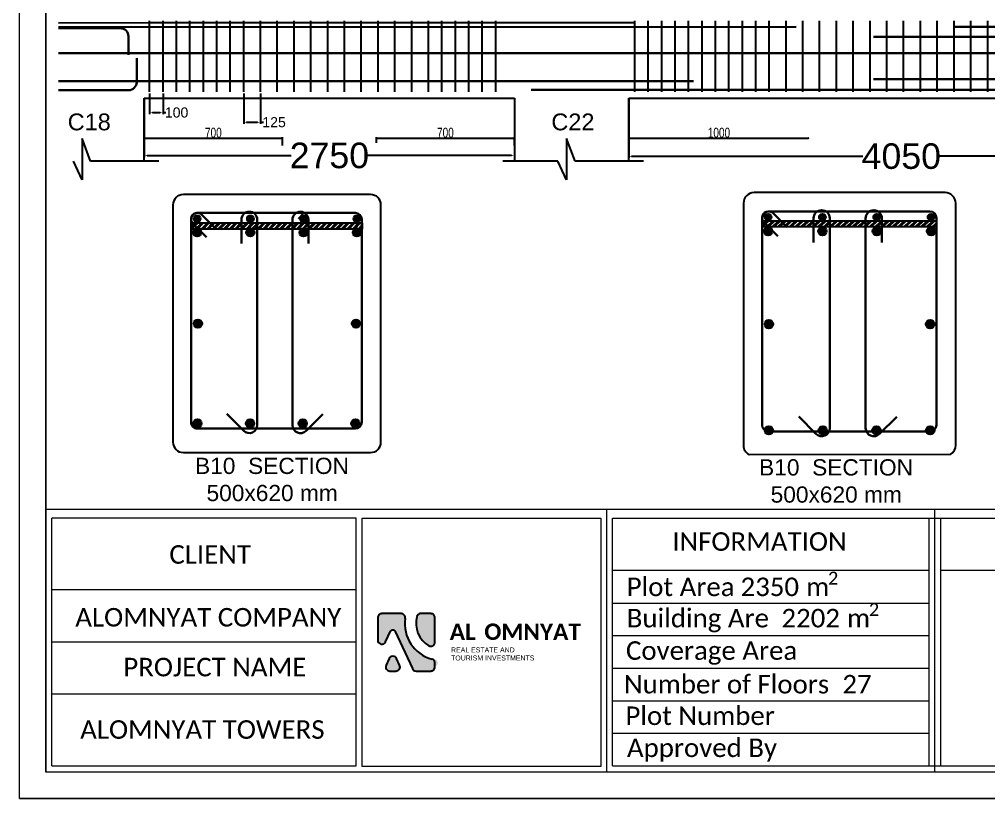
# Model space of a CAD drawing. Header units: inches. Extents: x 16 to 269, y 163 to 682.
# Drawn here: x 28.64 to 47.19, y 352.8 to 367.71 of the extents above; entities that cross this region are included whole.
import ezdxf
from ezdxf.enums import TextEntityAlignment as Align

# ---------------------------------------------------------------- set-up
doc = ezdxf.new("R2010")
doc.units = ezdxf.units.IN
doc.header["$MEASUREMENT"] = 0
doc.layers.get('Defpoints').update_dxf_attribs({"lineweight": 5})
for name, color, linetype in [('AutoRebar - BBS', 2, 'Continuous'), ('C', 7, 'Continuous'), ('MASSE', 7, 'Continuous'), ('S-ADDREINF', 3, 'Continuous'), ('S-MAINBAR', 5, 'Continuous'), ('S-OUTLINE', 7, 'Continuous'), ('S-SKIN', 6, 'Continuous'), ('S-STIRRUP', 1, 'Continuous'), ('S-TEXT', 2, 'Continuous'), ('Text', 7, 'Continuous')]:
    doc.layers.add(name, color=color, linetype=linetype)
doc.layers.add('Dim', color=7, linetype='Continuous', lineweight=5)
doc.layers.add('Sheet_Borders', color=7, linetype='Continuous', lineweight=5)
doc.styles.add('Arch-Dim', font='swisscl.ttf')
doc.styles.add('Arial_1', font='arial.ttf', dxfattribs={"height": 0.45})
doc.styles.add('RA CALIBRI REGULAR', font='calibril.ttf')
doc.styles.get("Standard").update_dxf_attribs({"font": 'arial.ttf'})
doc.dimstyles.new('MMS-25', dxfattribs={"dimscale": 25, "dimtxt": 2.5, "dimasz": 0.75, "dimexe": 1, "dimexo": 1, "dimgap": 0.5, "dimtad": 1, "dimdec": 0, "dimdsep": 46, "dimtxsty": 'Arch-Dim', "dimblk": 'DOT', "dimcen": 2, "dimclrd": 11, "dimclre": 11, "dimclrt": 256, "dimazin": 0, "dimtfac": 1, "dimtdec": 0, "dimtix": 1, "dimtmove": 2, "dimatfit": 3, "dimfxl": 1.5, "dimtolj": 1, "dimarcsym": 0})

# ---------------------------------------------------------------- blocks, each defined once
blk = doc.blocks.new('sheet')
at = {"true_color": 0x293189}
h = blk.add_hatch(color=177, dxfattribs=at)
h.dxf.hatch_style = 1
h.paths.add_polyline_path([(-418.734, 40.158, 0.414214), (-418.845, 40.046), (-418.845, 39.448, 0.802913), (-418.633, 39.401), (-418.502, 39.683, -0.639253), (-418.375, 39.682), (-417.915, 38.681, 0.29294), (-417.813, 38.616), (-417.42, 38.616, 0.414214), (-417.308, 38.728, 0.553295), (-417.269, 38.913, -0.417813), (-418.106, 40.034, 0.459795), (-418.218, 40.158)])
at = {"true_color": 0x4554a5}
h = blk.add_hatch(color=175, dxfattribs=at)
h.dxf.hatch_style = 1
h.paths.add_polyline_path([(-417.472, 39.295, 0.584571), (-417.308, 39.402), (-417.308, 40.046, 0.414214), (-417.42, 40.158), (-417.702, 40.158, 0.291504), (-417.79, 40.082, 0.342448)])
at = {"true_color": 0x000000}
h = blk.add_hatch(color=18, dxfattribs=at)
h.dxf.hatch_style = 1
h.paths.add_polyline_path([(-418.439, 38.651, 1.441321), (-418.347, 38.839, 1.901432), (-418.531, 38.839, 1.434024)])
at = {"color": 177, "true_color": 0x293189}
blk.add_lwpolyline([(-418.213, 40.158), (-418.734, 40.158, 0.414214), (-418.845, 40.046), (-418.845, 39.448, 0.802913), (-418.633, 39.401), (-418.502, 39.683, -0.639253), (-418.375, 39.682), (-417.915, 38.681, 0.29294), (-417.813, 38.616), (-417.42, 38.616, 0.414214), (-417.308, 38.728), (-417.308, 38.848)], format="xyb", dxfattribs=at)
at = {"color": 175, "true_color": 0x4554a5}
blk.add_lwpolyline([(-417.308, 39.387), (-417.308, 40.046, 0.414214), (-417.42, 40.158), (-417.702, 40.158)], format="xyb", dxfattribs=at)
blk.add_lwpolyline([(-418.257, 38.775), (-418.338, 38.949, 0.63847), (-418.541, 38.949), (-418.621, 38.774, 0.547105), (-418.519, 38.616), (-418.358, 38.616, 0.548839)], format="xyb", close=True)
at = {"color": 177, "true_color": 0x293189}
for centre, radius, start, end in [((-418.215, 40.048), 0.11, 350.4257, 91.3796), ((-417.134, 39.886), 0.983, 171.6397, 255.0806), ((-417.417, 38.83), 0.111, 9.4358, 74.1171)]:
    blk.add_arc(centre, radius, start, end, dxfattribs=at)
at = {"color": 175, "true_color": 0x4554a5}
for centre, radius, start, end in [((-417.686, 40.051), 0.108, 98.1031, 165.7009), ((-417.123, 39.894), 0.693, 164.6076, 239.8175), ((-417.42, 39.394), 0.112, 242.4829, 356.2798)]:
    blk.add_arc(centre, radius, start, end, dxfattribs=at)
at = {"layer": 'Sheet_Borders', "linetype": 'Continuous', "lineweight": 0}
for p, q in [((-428.475, 35.187), (-428.475, 77.192)), ((-428.475, 35.187), (-428.475, 77.192)), ((-427.768, 35.894), (-427.768, 76.484)), ((-427.768, 76.484), (-427.768, 35.894)), ((-427.768, 42.966), (-427.768, 42.966)), ((-427.768, 42.966), (-369.782, 42.966)), ((-419.424, 42.721), (-427.606, 42.721)), ((-427.606, 36.07), (-427.606, 42.721)), ((-419.424, 36.07), (-419.424, 42.721)), ((-419.268, 42.721), (-412.85, 42.721)), ((-419.268, 36.051), (-419.268, 42.721)), ((-412.85, 42.721), (-412.85, 36.051)), ((-412.694, 42.966), (-412.694, 35.894)), ((-412.537, 42.719), (-401.369, 42.719)), ((-412.537, 36.069), (-412.537, 42.719)), ((-404.039, 42.719), (-404.039, 36.069)), ((-403.882, 42.966), (-403.882, 35.894)), ((-403.726, 42.721), (-403.726, 36.07)), ((-412.537, 41.327), (-404.039, 41.327)), ((-403.726, 41.328), (-399.311, 41.328)), ((-419.424, 40.796), (-427.606, 40.796)), ((-412.537, 40.441), (-404.039, 40.441)), ((-419.424, 39.395), (-427.606, 39.395)), ((-412.537, 39.566), (-404.039, 39.566)), ((-412.537, 38.692), (-404.039, 38.692)), ((-427.606, 38.003), (-419.424, 38.003)), ((-412.537, 37.817), (-404.039, 37.817)), ((-412.537, 36.943), (-404.039, 36.943)), ((-427.606, 36.07), (-419.424, 36.07)), ((-412.85, 36.051), (-419.268, 36.051)), ((-412.537, 36.069), (-401.369, 36.069)), ((-372.533, 35.894), (-427.768, 35.894))]:
    blk.add_line(p, q, dxfattribs=at)
blk.add_lwpolyline([(-369.075, 35.187), (-428.475, 35.187)], close=True, dxfattribs=at)
at = {"char_height": 0.43904, "attachment_point": 1}
for s, width, insert in [('{\\fCandara|b1|i0|c0|p34;\\C256;\\c0;AL} ', 0.43904, (-416.91, 39.892)), ('{\\fCandara|b1|i0|c0|p34;\\C256;\\c0;OMNYAT}', 2.78249, (-415.981, 39.892))]:
    blk.add_mtext_dynamic_manual_height_columns(s, width=width, gutter_width=2.195, heights=[0], dxfattribs=dict(at, insert=insert))
at = {"insert": (-416.876, 39.25), "char_height": 0.13365, "attachment_point": 1, "style": 'Arial_1'}
blk.add_mtext_dynamic_manual_height_columns('\\pxsm1;{\\C256;\\c0;REAL ESTATE AND}', width=2.81151, gutter_width=0.686, heights=[0.417], dxfattribs=at)
at = {"insert": (-416.875, 39.033), "char_height": 0.13365, "width": 2.81151, "attachment_point": 1, "style": 'Arial_1'}
blk.add_mtext('TOURISM INVESTMENTS', dxfattribs=at)
at = {"layer": 'Sheet_Borders', "linetype": 'Continuous', "lineweight": 0, "style": 'RA CALIBRI REGULAR'}
for s, height, p in [('INFORMATION', 0.49749, (-410.931, 41.846)), ('CLIENT', 0.4975, (-424.445, 41.499)), ('ALOMNYAT COMPANY', 0.49749, (-426.974, 39.811)), ('Coverage Area', 0.49749, (-412.174, 38.917)), ('PROJECT NAME', 0.49749, (-425.683, 38.473)), ('Plot Number', 0.49749, (-412.188, 37.165)), ('ALOMNYAT TOWERS', 0.49749, (-426.842, 36.795)), ('Approved By', 0.49749, (-412.149, 36.304))]:
    blk.add_text(s, height=height, dxfattribs=at).set_placement(p)
at = {"layer": 'Sheet_Borders', "style": 'RA CALIBRI REGULAR'}
for s, height, p in [('Plot Area ', 0.4975, (-412.155, 40.629)), ('2', 0.348, (-406.744, 40.936)), (' m', 0.4975, (-407.507, 40.629)), ('2', 0.348, (-405.646, 40.094)), ('Building Are  ', 0.49749, (-412.155, 39.788)), (' m', 0.4975, (-406.408, 39.788)), ('Number of Floors  ', 0.49749, (-412.228, 38.013))]:
    blk.add_text(s, height=height, dxfattribs=at).set_placement(p)
at = {"layer": 'Sheet_Borders', "color": 244, "true_color": 0x991b1e, "style": 'RA CALIBRI REGULAR'}
for s, p in [('2350', (-409.096, 40.629)), ('2202', (-407.997, 39.788)), ('27', (-406.36, 38.013))]:
    blk.add_text(s, height=0.4975, dxfattribs=at).set_placement(p)
blk = doc.blocks.new('_Dot')
at = {"color": 0, "lineweight": -2}
blk.add_line((-0.5, 0), (-1, 0), dxfattribs=at)
at = {"color": 0, "const_width": 0.5}
blk.add_lwpolyline([(-0.25, 0, 1), (0.25, 0, 1)], format="xyb", close=True, dxfattribs=at)
blk = doc.blocks.new('*D291')
at = {"layer": 'Defpoints', "color": 0, "transparency": 16777216}
for p in [(-40515, -69664), (-44041, -69809), (-40515, -69871)]:
    blk.add_point(p, dxfattribs=at)
at = {"layer": 'Dim', "color": 11, "linetype": 'ByBlock', "lineweight": -2, "transparency": 16777216}
for p, q in [((-44041, -69784), (-44041, -69639)), ((-44022, -69664), (-40534, -69664)), ((-40515, -69846), (-40515, -69639))]:
    blk.add_line(p, q, dxfattribs=at)
at = {"layer": 'Dim', "color": 11, "lineweight": -2, "transparency": 16777216, "xscale": 18.75, "yscale": 18.75, "zscale": 18.75, "rotation": 180}
blk.add_blockref('_Dot', (-44041, -69664), dxfattribs=at)
at = {"layer": 'Dim', "color": 11, "lineweight": -2, "transparency": 16777216, "xscale": 18.75, "yscale": 18.75, "zscale": 18.75}
blk.add_blockref('_Dot', (-40515, -69664), dxfattribs=at)
at = {"layer": 'Dim', "transparency": 16777216, "insert": (-42278, -69524), "char_height": 250, "attachment_point": 5, "style": 'Arch-Dim'}
blk.add_mtext('\\A1;700', dxfattribs=at)
blk = doc.blocks.new('*D292')
at = {"layer": 'Defpoints', "color": 0, "transparency": 16777216}
for p in [(-34595, -69664), (-38120, -69809), (-34595, -69871)]:
    blk.add_point(p, dxfattribs=at)
at = {"layer": 'Dim', "color": 11, "linetype": 'ByBlock', "lineweight": -2, "transparency": 16777216}
for p, q in [((-38120, -69784), (-38120, -69639)), ((-38102, -69664), (-34613, -69664)), ((-34595, -69846), (-34595, -69639))]:
    blk.add_line(p, q, dxfattribs=at)
at = {"layer": 'Dim', "color": 11, "lineweight": -2, "transparency": 16777216, "xscale": 18.75, "yscale": 18.75, "zscale": 18.75, "rotation": 180}
blk.add_blockref('_Dot', (-38120, -69664), dxfattribs=at)
at = {"layer": 'Dim', "color": 11, "lineweight": -2, "transparency": 16777216, "xscale": 18.75, "yscale": 18.75, "zscale": 18.75}
blk.add_blockref('_Dot', (-34595, -69664), dxfattribs=at)
at = {"layer": 'Dim', "transparency": 16777216, "insert": (-36358, -69524), "char_height": 250, "attachment_point": 5, "style": 'Arch-Dim'}
blk.add_mtext('\\A1;700', dxfattribs=at)
blk = doc.blocks.new('*D294')
at = {"layer": 'Defpoints', "color": 0, "transparency": 16777216}
for p in [(-27078, -69664), (-27078, -69664), (-31680, -69809)]:
    blk.add_point(p, dxfattribs=at)
at = {"layer": 'Dim', "color": 11, "linetype": 'ByBlock', "lineweight": -2, "transparency": 16777216}
for p, q in [((-31680, -69784), (-31680, -69639)), ((-31661, -69664), (-27097, -69664))]:
    blk.add_line(p, q, dxfattribs=at)
at = {"layer": 'Dim', "color": 11, "lineweight": -2, "transparency": 16777216, "xscale": 18.75, "yscale": 18.75, "zscale": 18.75, "rotation": 180}
blk.add_blockref('_Dot', (-31680, -69664), dxfattribs=at)
at = {"layer": 'Dim', "color": 11, "lineweight": -2, "transparency": 16777216, "xscale": 18.75, "yscale": 18.75, "zscale": 18.75}
blk.add_blockref('_Dot', (-27078, -69664), dxfattribs=at)
at = {"layer": 'Dim', "transparency": 16777216, "insert": (-29379, -69524), "char_height": 250, "attachment_point": 5, "style": 'Arch-Dim'}
blk.add_mtext('\\A1;1000', dxfattribs=at)
blk = doc.blocks.new('5648095000')
at = {"layer": 'S-ADDREINF'}
h = blk.add_hatch(color=256, dxfattribs=at)
edge = h.paths.add_edge_path()
edge.add_arc((-28125.3341, -72036.92526), 108.31165, 0, 360)
h = blk.add_hatch(color=256, dxfattribs=at)
edge = h.paths.add_edge_path()
edge.add_arc((-26738.94492, -72036.92526), 108.31165, 0, 360)
h = blk.add_hatch(color=256, dxfattribs=at)
edge = h.paths.add_edge_path()
edge.add_arc((-25352.55574, -72036.92526), 108.31165, 0, 360)
h = blk.add_hatch(color=256, dxfattribs=at)
edge = h.paths.add_edge_path()
edge.add_arc((-23966.16657, -72036.92526), 108.31165, 0, 360)
h = blk.add_hatch(color=256, dxfattribs=at)
edge = h.paths.add_edge_path()
edge.add_arc((-42692.98899, -72066.82283), 106.13651, 0, 360)
h = blk.add_hatch(color=256, dxfattribs=at)
edge = h.paths.add_edge_path()
edge.add_arc((-41334.44165, -72066.82283), 106.13651, 0, 360)
h = blk.add_hatch(color=256, dxfattribs=at)
edge = h.paths.add_edge_path()
edge.add_arc((-39975.89431, -72066.82283), 106.13651, 0, 360)
h = blk.add_hatch(color=256, dxfattribs=at)
edge = h.paths.add_edge_path()
edge.add_arc((-38617.34697, -72066.82283), 106.13651, 0, 360)
at = {"layer": 'S-MAINBAR'}
h = blk.add_hatch(color=256, dxfattribs=at)
edge = h.paths.add_edge_path()
edge.add_arc((-42692.98899, -71716.57234), 84.90921, 0, 360)
h = blk.add_hatch(color=256, dxfattribs=at)
edge = h.paths.add_edge_path()
edge.add_arc((-41334.44165, -71716.57234), 84.90921, 0, 360)
h = blk.add_hatch(color=256, dxfattribs=at)
edge = h.paths.add_edge_path()
edge.add_arc((-39975.89431, -71716.57234), 84.90921, 0, 360)
h = blk.add_hatch(color=256, dxfattribs=at)
edge = h.paths.add_edge_path()
edge.add_arc((-38617.34697, -71716.57234), 84.90921, 0, 360)
h = blk.add_hatch(color=256, dxfattribs=at)
edge = h.paths.add_edge_path()
edge.add_arc((-28125.3341, -71679.4968), 86.64932, 0, 360)
h = blk.add_hatch(color=256, dxfattribs=at)
edge = h.paths.add_edge_path()
edge.add_arc((-26738.94492, -71679.4968), 86.64932, 0, 360)
h = blk.add_hatch(color=256, dxfattribs=at)
edge = h.paths.add_edge_path()
edge.add_arc((-25352.55574, -71679.4968), 86.64932, 0, 360)
h = blk.add_hatch(color=256, dxfattribs=at)
edge = h.paths.add_edge_path()
edge.add_arc((-23966.16657, -71679.4968), 86.64932, 0, 360)
h = blk.add_hatch(color=256, dxfattribs=at)
edge = h.paths.add_edge_path()
edge.add_arc((-42685.45496, -76939.37571), 106.13651, 0, 360)
h = blk.add_hatch(color=256, dxfattribs=at)
edge = h.paths.add_edge_path()
edge.add_arc((-41341.05915, -76939.37571), 106.13651, 0, 360)
h = blk.add_hatch(color=256, dxfattribs=at)
edge = h.paths.add_edge_path()
edge.add_arc((-39996.66335, -76939.37571), 106.13651, 0, 360)
h = blk.add_hatch(color=256, dxfattribs=at)
edge = h.paths.add_edge_path()
edge.add_arc((-38652.26754, -76939.37571), 106.13651, 0, 360)
h = blk.add_hatch(color=256, dxfattribs=at)
edge = h.paths.add_edge_path()
edge.add_arc((-28103.67177, -77116.74186), 108.31165, 0, 360)
h = blk.add_hatch(color=256, dxfattribs=at)
edge = h.paths.add_edge_path()
edge.add_arc((-26731.72415, -77116.74186), 108.31165, 0, 360)
h = blk.add_hatch(color=256, dxfattribs=at)
edge = h.paths.add_edge_path()
edge.add_arc((-25359.77652, -77116.74186), 108.31165, 0, 360)
at = {"layer": 'S-SKIN'}
h = blk.add_hatch(color=256, dxfattribs=at)
edge = h.paths.add_edge_path()
edge.add_arc((-42671.76169, -74391.21242), 106.13651, 0, 360)
h = blk.add_hatch(color=256, dxfattribs=at)
edge = h.paths.add_edge_path()
edge.add_arc((-38638.57427, -74391.21242), 106.13651, 0, 360)
h = blk.add_hatch(color=256, dxfattribs=at)
edge = h.paths.add_edge_path()
edge.add_arc((-28103.67177, -74408.9505), 108.31165, 0, 360)
h = blk.add_hatch(color=256, dxfattribs=at)
edge = h.paths.add_edge_path()
edge.add_arc((-23987.8289, -74408.9505), 108.31165, 0, 360)
at = {"layer": 'Text'}
h = blk.add_hatch(color=5, dxfattribs=at)
edge = h.paths.add_edge_path()
edge.add_arc((-23987.8289, -77116.74186), 108.31165, 0, 360)
at = {"color": 116, "lineweight": 30, "true_color": 0x136734}
for p, q in [((-46225.77178, -66858.07908), (-44650.01448, -66858.07908)), ((-44439.89815, -68439.08457), (-46225.77178, -68439.08457))]:
    blk.add_line(p, q, dxfattribs=at)
at = {"color": 5, "lineweight": 30}
blk.add_line((-46225.77178, -68212.37936), (-30027.94668, -68212.37936), dxfattribs=at)
at = {"color": 240, "true_color": 0xed1f24}
blk.add_line((-39982.05666, -71578.59488), (-40116.55218, -71718.34941), dxfattribs=at)
at = {"color": 1}
blk.add_line((-39865.10913, -71760.32469), (-39944.08161, -71842.38515), dxfattribs=at)
at = {"layer": 'AutoRebar - BBS', "color": 5, "lineweight": 30}
for p, q in [((-42685.02786, -71568.37557), (-38652.88626, -71568.37557)), ((-42570.89007, -71615.65299), (-42228.47671, -71958.06635)), ((-28275.44837, -76981.95273), (-28275.44837, -71695.844)), ((-28110.72515, -71531.12078), (-23995.94952, -71531.12078)), ((-27994.24824, -71579.3671), (-27644.81752, -71928.79782)), ((-23831.2263, -71695.844), (-23831.2263, -76981.95273)), ((-42846.44306, -76909.74245), (-42846.44306, -71729.79078)), ((-42456.75229, -72186.34192), (-42799.16565, -71843.92856)), ((-38491.47105, -71729.79078), (-38491.47105, -76909.74245)), ((-27877.77133, -72161.75163), (-28227.20205, -71812.32091)), ((-38652.88626, -77071.15765), (-42685.02786, -77071.15765)), ((-23995.94952, -77146.67595), (-28110.72515, -77146.67595))]:
    blk.add_line(p, q, dxfattribs=at)
at = {"layer": 'AutoRebar - BBS', "color": 240, "lineweight": 30, "true_color": 0xed1f24}
for p, q in [((-26965.47988, -72326.81435), (-26965.47988, -71706.46682)), ((-26551.91487, -71706.46682), (-26551.91487, -77058.67211)), ((-25635.78404, -71707.88517), (-25635.78404, -77060.09045)), ((-25222.21902, -72328.23269), (-25222.21902, -71707.88517)), ((-41562.78172, -72348.0898), (-41562.78172, -71740.20027)), ((-41157.52203, -71740.20027), (-41157.52203, -76984.92113)), ((-40259.78918, -71741.59013), (-40259.78918, -76986.311)), ((-39854.52949, -72349.47967), (-39854.52949, -71741.59013)), ((-41503.43281, -77128.20207), (-41933.27563, -76698.35925)), ((-39913.8784, -77129.59193), (-39484.03558, -76699.74912)), ((-26904.91469, -77204.88942), (-27343.56663, -76766.23748)), ((-25282.78421, -77206.30777), (-24844.13227, -76767.65583))]:
    blk.add_line(p, q, dxfattribs=at)
at = {"layer": 'AutoRebar - BBS', "color": 5, "lineweight": 30}
for centre, radius, start, end in [((-42685.02786, -71729.79078), 161.41521, 90.000000001, 225.000000001), ((-42685.02786, -71729.79078), 161.41521, 45, 180.000000001), ((-38652.88626, -71729.79078), 161.41521, 0, 90), ((-28110.72515, -71695.844), 164.72322, 90.000000001, 225.000000001), ((-28110.72515, -71695.844), 164.72322, 45, 180.000000001), ((-23995.94952, -71695.844), 164.72322, 0, 90), ((-42685.02786, -76909.74245), 161.41521, 179.999999999, 269.999999999), ((-38652.88626, -76909.74245), 161.41521, 270.000000001, 0.000000001), ((-28110.72515, -76981.95273), 164.72322, 179.999999999, 269.999999999), ((-23995.94952, -76981.95273), 164.72322, 270.000000001, 0.000000001)]:
    blk.add_arc(centre, radius, start, end, dxfattribs=at)
at = {"layer": 'AutoRebar - BBS', "color": 240, "lineweight": 30, "true_color": 0xed1f24}
for centre, radius, start, end in [((-41360.15187, -71740.20027), 202.62985, 0, 180), ((-40057.15933, -71741.59013), 202.62985, 0, 180), ((-26758.69738, -71706.46682), 206.78251, 0, 180), ((-25429.00153, -71707.88517), 206.78251, 0, 180), ((-41360.15187, -76984.92113), 202.62985, 225, 0), ((-40057.15933, -76986.311), 202.62985, 180, 315), ((-26758.69738, -77058.67211), 206.78251, 225, 0), ((-25429.00153, -77060.09045), 206.78251, 180, 315)]:
    blk.add_arc(centre, radius, start, end, dxfattribs=at)
at = {"layer": 'MASSE'}
for p, q in [((-44040.96906, -68675.93736), (-44040.96676, -70143.89675)), ((-43905.26848, -68521.59944), (-43905.26848, -69046.29814)), ((-43562.32816, -68521.59944), (-43562.32816, -69046.29814)), ((-41504.68623, -68521.59944), (-41504.68623, -69293.21517)), ((-41076.01083, -68521.59944), (-41076.01083, -69293.21517)), ((-34594.71015, -68675.92259), (-34594.70786, -70143.88197)), ((-31679.71747, -68675.92259), (-31679.71747, -70161.95296)), ((-43831.19337, -69009.26058), (-43636.40327, -69009.26058)), ((-43562.32816, -69009.26058), (-43488.25305, -69009.26058)), ((-41430.61112, -69256.17761), (-41150.08594, -69256.17761)), ((-41076.01083, -69256.17761), (-41001.93572, -69256.17761)), ((-43966.89171, -70106.85908), (-40295.52593, -70106.85333)), ((-34668.78302, -70106.84453), (-38340.1488, -70106.85028)), ((-31605.64236, -70124.91541), (-25711.57261, -70124.91541)), ((-17847.01389, -70124.91541), (-23741.08365, -70124.91541))]:
    blk.add_line(p, q, dxfattribs=at)
for points in [[(-43831.19337, -68996.91473), (-43831.19337, -69021.60643), (-43905.26848, -69009.26058)], [(-43636.40327, -68996.91473), (-43636.40327, -69021.60643), (-43562.32816, -69009.26058)], [(-41430.61112, -69243.83176), (-41430.61112, -69268.52347), (-41504.68623, -69256.17761)], [(-41150.08594, -69243.83176), (-41150.08594, -69268.52347), (-41076.01083, -69256.17761)], [(-43966.89173, -70094.51323), (-43966.89169, -70119.20493), (-44040.96682, -70106.85919)], [(-34668.78304, -70094.49868), (-34668.783, -70119.19039), (-34594.70791, -70106.84442)], [(-31605.64236, -70112.56956), (-31605.64236, -70137.26126), (-31679.71747, -70124.91541)]]:
    blk.add_solid(points, dxfattribs=at)
at = {"layer": 'S-ADDREINF', "lineweight": 30}
for p, q in [((-46225.77178, -66829.83434), (-27409.56183, -66824.73073)), ((-23380.01305, -66824.73073), (-8665.38625, -66824.73073))]:
    blk.add_line(p, q, dxfattribs=at)
at = {"layer": 'S-ADDREINF'}
for p, q in [((-43905.26848, -66824.73073), (-38246.75317, -66824.73073)), ((-38246.75317, -66824.73073), (-34748.76188, -66824.73073)), ((-34748.76188, -66824.73073), (-31524.8457, -66824.73073)), ((-31524.8457, -66824.73073), (-27409.56183, -66824.73073)), ((-23397.16007, -66824.73073), (-17922.7767, -66824.73073))]:
    blk.add_line(p, q, dxfattribs=at)
for centre, radius in [((-28125.3341, -72036.92526), 108.31165), ((-26738.94492, -72036.92526), 108.31165), ((-25352.55574, -72036.92526), 108.31165), ((-23966.16657, -72036.92526), 108.31165), ((-42692.98899, -72066.82283), 106.13651), ((-41334.44165, -72066.82283), 106.13651), ((-39975.89431, -72066.82283), 106.13651), ((-38617.34697, -72066.82283), 106.13651)]:
    blk.add_circle(centre, radius, dxfattribs=at)
at = {"layer": 'S-MAINBAR'}
for p, q in [((-46225.77178, -66716.56425), (-43905.26848, -66711.56042)), ((-43905.26848, -66711.56042), (-34748.76188, -66711.56042)), ((-34748.76188, -66711.56042), (-31524.8457, -66711.56042)), ((-31524.8457, -68433.12084), (-17910.11491, -68433.12084))]:
    blk.add_line(p, q, dxfattribs=at)
at = {"layer": 'S-MAINBAR', "color": 116, "lineweight": 30, "true_color": 0x136734}
for p, q in [((-44446.00281, -67536.7203), (-44446.06335, -67064.56155)), ((-44234.13396, -68233.32037), (-44234.07341, -67623.9855))]:
    blk.add_line(p, q, dxfattribs=at)
at = {"layer": 'S-MAINBAR', "color": 1, "lineweight": 30}
blk.add_line((-34171.35143, -68426.26204), (-6782.77508, -68426.26204), dxfattribs=at)
at = {"layer": 'S-MAINBAR'}
for centre, radius in [((-42692.98899, -71716.57234), 84.90921), ((-41334.44165, -71716.57234), 84.90921), ((-39975.89431, -71716.57234), 84.90921), ((-38617.34697, -71716.57234), 84.90921), ((-28125.3341, -71679.4968), 86.64932), ((-26738.94492, -71679.4968), 86.64932), ((-25352.55574, -71679.4968), 86.64932), ((-23966.16657, -71679.4968), 86.64932), ((-42685.45496, -76939.37571), 106.13651), ((-41341.05915, -76939.37571), 106.13651), ((-39996.66335, -76939.37571), 106.13651), ((-38652.26754, -76939.37571), 106.13651), ((-28103.67177, -77116.74186), 108.31165), ((-26731.72415, -77116.74186), 108.31165), ((-25359.77652, -77116.74186), 108.31165)]:
    blk.add_circle(centre, radius, dxfattribs=at)
at = {"layer": 'S-MAINBAR', "color": 116, "lineweight": 30, "true_color": 0x136734}
for centre, start, end in [((-44651.82755, -67064.56155), 0, 90), ((-44439.89815, -68233.32037), 270, 0)]:
    blk.add_arc(centre, 205.76419, start, end, dxfattribs=at)
at = {"layer": 'S-OUTLINE'}
for p, q in [((-44040.96912, -68638.89981), (-34594.71021, -68638.88503)), ((-44040.96912, -70249.84505), (-44040.96912, -68638.89981)), ((-34594.71021, -68638.88503), (-34594.71021, -70249.83028)), ((-31679.71747, -70249.83028), (-31679.71747, -68638.88503)), ((-31679.71747, -70249.83028), (-31679.71747, -68638.88503)), ((-31679.71747, -68638.88503), (-17772.93878, -68638.88503)), ((-38267.09649, -71100.98058), (-43043.23948, -71100.98058)), ((-43308.58075, -71366.32185), (-43308.58075, -77416.10298)), ((-38001.75521, -77416.10298), (-38001.75521, -71366.32185)), ((-43043.23948, -77681.44425), (-38267.09649, -77681.44425))]:
    blk.add_line(p, q, dxfattribs=at)
for centre, start, end in [((-43043.23948, -71366.32185), 90, 180), ((-38267.09649, -71366.32185), 0, 90), ((-43043.23948, -77416.10298), 180, 270), ((-38267.09649, -77416.10298), 270, 0)]:
    blk.add_arc(centre, 265.34128, start, end, dxfattribs=at)
at = {"layer": 'S-SKIN', "lineweight": 30}
for p, q in [((-25434.56964, -67080.96523), (-6782.77508, -67080.96523)), ((-46225.77178, -67493.09286), (-21363.86802, -67493.09286)), ((-25434.56964, -68155.7848), (-6782.77508, -68155.7848))]:
    blk.add_line(p, q, dxfattribs=at)
at = {"layer": 'S-SKIN'}
for centre, radius in [((-42671.76169, -74391.21242), 106.13651), ((-38638.57427, -74391.21242), 106.13651), ((-28103.67177, -74408.9505), 108.31165), ((-23987.8289, -74408.9505), 108.31165)]:
    blk.add_circle(centre, radius, dxfattribs=at)
at = {"layer": 'S-STIRRUP'}
for p, q in [((-43905.26848, -68484.56189), (-43905.26848, -66666.97818)), ((-43562.32816, -68484.56189), (-43562.32816, -66666.97818)), ((-43219.38784, -68484.56189), (-43219.38784, -66666.97818)), ((-42876.44752, -68484.56189), (-42876.44752, -66666.97818)), ((-42533.5072, -68484.56189), (-42533.5072, -66666.97818)), ((-42190.56687, -68484.56189), (-42190.56687, -66666.97818)), ((-41847.62655, -68484.56189), (-41847.62655, -66666.97818)), ((-41504.68623, -68484.56189), (-41504.68623, -66666.97818)), ((-41076.01083, -68484.56189), (-41076.01083, -66666.97818)), ((-40647.33542, -68484.56189), (-40647.33542, -66666.97818)), ((-40218.66002, -68484.56189), (-40218.66002, -66666.97818)), ((-39789.98462, -68484.56189), (-39789.98462, -66666.97818)), ((-39361.30922, -68484.56189), (-39361.30922, -66666.97818)), ((-38932.63381, -68484.56189), (-38932.63381, -66666.97818)), ((-38503.95841, -68484.56189), (-38503.95841, -66666.97818)), ((-38075.28301, -68484.56189), (-38075.28301, -66666.97818)), ((-37646.60761, -68484.56189), (-37646.60761, -66666.97818)), ((-37217.9322, -68484.56189), (-37217.9322, -66666.97818)), ((-36789.2568, -68484.56189), (-36789.2568, -66666.97818)), ((-36446.31648, -68484.56189), (-36446.31648, -66666.97818)), ((-36103.37616, -68484.56189), (-36103.37616, -66666.97818)), ((-35760.43583, -68484.56189), (-35760.43583, -66666.97818)), ((-35417.49551, -68484.56189), (-35417.49551, -66666.97818)), ((-35074.55519, -68484.56189), (-35074.55519, -66666.97818)), ((-31524.8457, -68484.56189), (-31524.8457, -66666.97818)), ((-31181.90538, -68484.56189), (-31181.90538, -66666.97818)), ((-30838.96506, -68484.56189), (-30838.96506, -66666.97818)), ((-30496.02473, -68484.56189), (-30496.02473, -66666.97818)), ((-30153.08441, -68484.56189), (-30153.08441, -66666.97818)), ((-29810.14409, -68484.56189), (-29810.14409, -66666.97818)), ((-29467.20377, -68484.56189), (-29467.20377, -66666.97818)), ((-29124.26345, -68484.56189), (-29124.26345, -66666.97818)), ((-28781.32312, -68484.56189), (-28781.32312, -66666.97818)), ((-28438.3828, -68484.56189), (-28438.3828, -66666.97818)), ((-28095.44248, -68484.56189), (-28095.44248, -66666.97818)), ((-27666.76708, -68484.56189), (-27666.76708, -66666.97818)), ((-27238.09167, -68484.56189), (-27238.09167, -66666.97818)), ((-26809.41627, -68484.56189), (-26809.41627, -66666.97818)), ((-26380.74087, -68484.56189), (-26380.74087, -66666.97818)), ((-25952.06547, -68484.56189), (-25952.06547, -66666.97818)), ((-25523.39006, -68484.56189), (-25523.39006, -66666.97818)), ((-25094.71466, -68484.56189), (-25094.71466, -66666.97818)), ((-24666.03926, -68484.56189), (-24666.03926, -66666.97818)), ((-24237.36386, -68484.56189), (-24237.36386, -66666.97818)), ((-23808.68845, -68484.56189), (-23808.68845, -66666.97818)), ((-23380.01305, -68484.56189), (-23380.01305, -66666.97818)), ((-22951.33765, -68484.56189), (-22951.33765, -66666.97818)), ((-22522.66225, -68484.56189), (-22522.66225, -66666.97818))]:
    blk.add_line(p, q, dxfattribs=at)
at = {"layer": 'S-TEXT', "color": 1}
for p, q in [((-45408.49921, -70249.84505), (-45627.36426, -69668.83079)), ((-45627.36426, -69668.83079), (-45627.36426, -70727.1855)), ((-33047.24756, -70249.83028), (-33266.11262, -69668.81602)), ((-33266.11262, -69668.81602), (-33266.11262, -70727.17072)), ((-45627.36426, -70727.1855), (-45849.01395, -70249.84505)), ((-43665.05827, -70249.84505), (-45408.49921, -70249.84505)), ((-33487.76231, -70249.83028), (-34894.38889, -70249.83028)), ((-33266.11262, -70727.17072), (-33487.76231, -70249.83028)), ((-31303.80663, -70249.83028), (-33047.24756, -70249.83028))]:
    blk.add_line(p, q, dxfattribs=at)
at = {"layer": 'S-TEXT', "color": 7, "linetype": 'Continuous', "transparency": 33554687}
for p, q in [((-42806.33113, -71914.17275), (-42717.6486, -71825.49022)), ((-42806.33113, -71961.82942), (-42669.99192, -71825.49022)), ((-42732.0373, -71982.84888), (-42574.67864, -71825.49022)), ((-42684.38062, -71982.84888), (-42527.02197, -71825.49022)), ((-42589.06734, -71982.84888), (-42431.70868, -71825.49022)), ((-42541.41067, -71982.84888), (-42384.05201, -71825.49022)), ((-42446.09738, -71982.84888), (-42288.73872, -71825.49022)), ((-42398.44071, -71982.84888), (-42241.08205, -71825.49022)), ((-42303.12742, -71982.84888), (-42145.76877, -71825.49022)), ((-42255.47075, -71982.84888), (-42098.11209, -71825.49022)), ((-42160.15747, -71982.84888), (-42002.79881, -71825.49022)), ((-42112.50079, -71982.84888), (-41955.14213, -71825.49022)), ((-42017.18751, -71982.84888), (-41859.82885, -71825.49022)), ((-41969.53084, -71982.84888), (-41812.17218, -71825.49022)), ((-41874.21755, -71982.84888), (-41716.85889, -71825.49022)), ((-41826.56088, -71982.84888), (-41669.20222, -71825.49022)), ((-41731.24759, -71982.84888), (-41573.88893, -71825.49022)), ((-41683.59092, -71982.84888), (-41526.23226, -71825.49022)), ((-41588.27764, -71982.84888), (-41430.91898, -71825.49022)), ((-41540.62096, -71982.84888), (-41383.2623, -71825.49022)), ((-41445.30768, -71982.84888), (-41287.94902, -71825.49022)), ((-41397.651, -71982.84888), (-41240.29235, -71825.49022)), ((-41302.33772, -71982.84888), (-41144.97906, -71825.49022)), ((-41254.68105, -71982.84888), (-41097.32239, -71825.49022)), ((-41159.36776, -71982.84888), (-41002.0091, -71825.49022)), ((-41111.71109, -71982.84888), (-40954.35243, -71825.49022)), ((-41016.3978, -71982.84888), (-40859.03915, -71825.49022)), ((-40968.74113, -71982.84888), (-40811.38247, -71825.49022)), ((-40873.42785, -71982.84888), (-40716.06919, -71825.49022)), ((-40825.77117, -71982.84888), (-40668.41251, -71825.49022)), ((-40730.45789, -71982.84888), (-40573.09923, -71825.49022)), ((-40682.80122, -71982.84888), (-40525.44256, -71825.49022)), ((-40587.48793, -71982.84888), (-40430.12927, -71825.49022)), ((-40539.83126, -71982.84888), (-40382.4726, -71825.49022)), ((-40444.51797, -71982.84888), (-40287.15931, -71825.49022)), ((-40396.8613, -71982.84888), (-40239.50264, -71825.49022)), ((-40301.54802, -71982.84888), (-40144.18936, -71825.49022)), ((-40253.89134, -71982.84888), (-40096.53268, -71825.49022)), ((-40158.57806, -71982.84888), (-40001.2194, -71825.49022)), ((-40110.92138, -71982.84888), (-39953.56273, -71825.49022)), ((-40015.6081, -71982.84888), (-39858.24944, -71825.49022)), ((-39967.95143, -71982.84888), (-39810.59277, -71825.49022)), ((-39872.63814, -71982.84888), (-39715.27948, -71825.49022)), ((-39824.98147, -71982.84888), (-39667.62281, -71825.49022)), ((-39729.66818, -71982.84888), (-39572.30953, -71825.49022)), ((-39682.01151, -71982.84888), (-39524.65285, -71825.49022)), ((-39586.69823, -71982.84888), (-39429.33957, -71825.49022)), ((-39539.04155, -71982.84888), (-39381.68289, -71825.49022)), ((-39443.72827, -71982.84888), (-39286.36961, -71825.49022)), ((-39396.0716, -71982.84888), (-39238.71294, -71825.49022)), ((-39300.75831, -71982.84888), (-39143.39965, -71825.49022)), ((-39253.10164, -71982.84888), (-39095.74298, -71825.49022)), ((-39157.78835, -71982.84888), (-39000.42969, -71825.49022)), ((-39110.13168, -71982.84888), (-38952.77302, -71825.49022)), ((-39014.8184, -71982.84888), (-38857.45974, -71825.49022)), ((-38967.16172, -71982.84888), (-38809.80306, -71825.49022)), ((-38871.84844, -71982.84888), (-38714.48978, -71825.49022)), ((-38824.19176, -71982.84888), (-38666.83311, -71825.49022)), ((-38728.87848, -71982.84888), (-38571.51982, -71825.49022)), ((-38681.22181, -71982.84888), (-38523.86315, -71825.49022)), ((-38585.90852, -71982.84888), (-38479.36951, -71876.30987)), ((-38538.25185, -71982.84888), (-38479.36951, -71923.96654)), ((-28241.57307, -71858.44071), (-28151.07309, -71767.94073)), ((-28241.57307, -71907.07405), (-28102.43975, -71767.94073)), ((-28165.75667, -71928.52427), (-28005.17313, -71767.94073)), ((-28117.12333, -71928.52427), (-27956.53979, -71767.94073)), ((-28019.85671, -71928.52427), (-27859.27317, -71767.94073)), ((-27971.22337, -71928.52427), (-27810.63983, -71767.94073)), ((-27873.95675, -71928.52427), (-27713.37321, -71767.94073)), ((-27825.32341, -71928.52427), (-27664.73987, -71767.94073)), ((-27728.05679, -71928.52427), (-27567.47325, -71767.94073)), ((-27679.42345, -71928.52427), (-27518.83991, -71767.94073)), ((-27582.15683, -71928.52427), (-27421.57329, -71767.94073)), ((-27533.52349, -71928.52427), (-27372.93995, -71767.94073)), ((-27436.25687, -71928.52427), (-27275.67333, -71767.94073)), ((-27387.62353, -71928.52427), (-27227.03999, -71767.94073)), ((-27290.35691, -71928.52427), (-27129.77337, -71767.94073)), ((-27241.72357, -71928.52427), (-27081.14003, -71767.94073)), ((-27144.45695, -71928.52427), (-26983.87341, -71767.94073)), ((-27095.82361, -71928.52427), (-26935.24007, -71767.94073)), ((-26998.55699, -71928.52427), (-26837.97345, -71767.94073)), ((-26949.92365, -71928.52427), (-26789.34011, -71767.94073)), ((-26852.65703, -71928.52427), (-26692.07349, -71767.94073)), ((-26804.02369, -71928.52427), (-26643.44015, -71767.94073)), ((-26706.75707, -71928.52427), (-26546.17353, -71767.94073)), ((-26658.12373, -71928.52427), (-26497.54019, -71767.94073)), ((-26560.85711, -71928.52427), (-26400.27357, -71767.94073)), ((-26512.22377, -71928.52427), (-26351.64023, -71767.94073)), ((-26414.95715, -71928.52427), (-26254.37361, -71767.94073)), ((-26366.32381, -71928.52427), (-26205.74027, -71767.94073)), ((-26269.05719, -71928.52427), (-26108.47365, -71767.94073)), ((-26220.42385, -71928.52427), (-26059.84031, -71767.94073)), ((-26123.15723, -71928.52427), (-25962.57369, -71767.94073)), ((-26074.52389, -71928.52427), (-25913.94035, -71767.94073)), ((-25977.25727, -71928.52427), (-25816.67373, -71767.94073)), ((-25928.62393, -71928.52427), (-25768.04039, -71767.94073)), ((-25831.35731, -71928.52427), (-25670.77377, -71767.94073)), ((-25782.72397, -71928.52427), (-25622.14043, -71767.94073)), ((-25685.45735, -71928.52427), (-25524.87381, -71767.94073)), ((-25636.82401, -71928.52427), (-25476.24047, -71767.94073)), ((-25539.5574, -71928.52427), (-25378.97385, -71767.94073)), ((-25490.92405, -71928.52427), (-25330.34051, -71767.94073)), ((-25393.65744, -71928.52427), (-25233.07389, -71767.94073)), ((-25345.02409, -71928.52427), (-25184.44055, -71767.94073)), ((-25247.75748, -71928.52427), (-25087.17393, -71767.94073)), ((-25199.12413, -71928.52427), (-25038.54059, -71767.94073)), ((-25101.85752, -71928.52427), (-24941.27397, -71767.94073)), ((-25053.22417, -71928.52427), (-24892.64063, -71767.94073)), ((-24955.95756, -71928.52427), (-24795.37401, -71767.94073)), ((-24907.32421, -71928.52427), (-24746.74067, -71767.94073)), ((-24810.0576, -71928.52427), (-24649.47405, -71767.94073)), ((-24761.42425, -71928.52427), (-24600.84071, -71767.94073)), ((-24664.15764, -71928.52427), (-24503.57409, -71767.94073)), ((-24615.52429, -71928.52427), (-24454.94075, -71767.94073)), ((-24518.25768, -71928.52427), (-24357.67414, -71767.94073)), ((-24469.62434, -71928.52427), (-24309.04079, -71767.94073)), ((-24372.35772, -71928.52427), (-24211.77418, -71767.94073)), ((-24323.72438, -71928.52427), (-24163.14083, -71767.94073)), ((-24226.45776, -71928.52427), (-24065.87422, -71767.94073)), ((-24177.82442, -71928.52427), (-24017.24087, -71767.94073)), ((-24080.5578, -71928.52427), (-23919.97426, -71767.94073)), ((-24031.92446, -71928.52427), (-23871.34091, -71767.94073)), ((-23934.65784, -71928.52427), (-23825.93543, -71819.80187)), ((-23886.0245, -71928.52427), (-23825.93543, -71868.43521))]:
    blk.add_line(p, q, dxfattribs=at)
at = {"layer": 'S-TEXT'}
for p, q in [((-42806.33113, -71825.49022), (-38479.36951, -71825.49022)), ((-42806.33113, -71982.84888), (-42806.33113, -71825.49022)), ((-38479.36951, -71825.49022), (-38479.36951, -71982.84888)), ((-28241.57307, -71767.94073), (-23825.93543, -71767.94073)), ((-28241.57307, -71928.52427), (-28241.57307, -71767.94073)), ((-23825.93543, -71928.52427), (-28241.57307, -71928.52427)), ((-23825.93543, -71767.94073), (-23825.93543, -71928.52427)), ((-38479.36951, -71982.84888), (-42806.33113, -71982.84888))]:
    blk.add_line(p, q, dxfattribs=at)
at = {"layer": 'Text'}
for p, q in [((-23608.73811, -71051.28921), (-28482.76256, -71051.28921)), ((-28753.5417, -71322.06834), (-28753.5417, -77495.83265)), ((-23337.95897, -77495.83265), (-23337.95897, -71322.06834)), ((-28611.7521, -77733.91466), (-23461.90369, -77723.34308))]:
    blk.add_line(p, q, dxfattribs=at)
at = {"layer": 'Text', "color": 5}
blk.add_circle((-23987.8289, -77116.74186), 108.31165, dxfattribs=at)
at = {"layer": 'Text'}
for centre, start, end in [((-28482.76256, -71322.06834), 90, 180), ((-23608.73811, -71322.06834), 0, 90), ((-28482.76256, -77495.83265), 180, 241.551777864), ((-23608.73811, -77495.83265), 302.838052476, 0)]:
    blk.add_arc(centre, 270.77914, start, end, dxfattribs=at)
at = {"xscale": 949.4239186582386, "yscale": 949.4239186582386, "zscale": 949.4239186582386}
blk.add_blockref('sheet', (359577.63241, -119918.89865), dxfattribs=at)
for s, height, p in [('B10  SECTION', 414.5892259, (-42745.34768, -78229.39611)), ('B10  SECTION', 414.5892259, (-28353.49806, -78268.10199)), ('500x620 mm', 414.589226, (-42451.93955, -78922.07498)), ('500x620 mm', 414.589226, (-28060.08992, -78960.78085))]:
    blk.add_text(s, height=height).set_placement(p)
at = {"layer": 'C'}
for s, p in [('C18', (-45444.84723, -69247.88536)), ('C22', (-33105.25959, -69247.88536))]:
    blk.add_text(s, height=428.675403, dxfattribs=at).set_placement(p, align=Align.MIDDLE_CENTER)
at = {"layer": 'MASSE', "attachment_point": 5}
for s, insert, char_height in [('\\A1;100', (-43216.35251, -69009.26058), 257.205242), ('\\A1;125', (-40728.6316, -69256.17761), 257.205242), ('\\A1;2750', (-39317.83737, -70106.85181), 651.586612), ('\\A1;4050', (-24726.32813, -70124.91541), 651.586612)]:
    blk.add_mtext(s, dxfattribs=dict(at, insert=insert, char_height=char_height))
at = {"layer": 'Dim', "color": 7}
for base, p1, p2, text, picture, middle in [((-40515.36869, -69664.22713), (-44040.97098, -69809.4645), (-40515.36869, -69871.07755), '700', '*D291', (-42278.16983, -69523.69633)), ((-34594.70828, -69664.21787), (-38120.31058, -69809.45524), (-34594.70828, -69871.06829), '700', '*D292', (-36357.50943, -69523.68707)), ((-27078.43602, -69664.22713), (-31679.71747, -69809.4645), (-27078.43602, -69664.22713), '1000', '*D294', (-29379.07675, -69523.69633))]:
    dim = blk.add_linear_dim(base=base, p1=p1, p2=p2, text=text, dimstyle='MMS-25', override={"dimtxt": 10}, dxfattribs=at)
    dim.commit()
    dim.dimension.update_dxf_attribs({"geometry": picture, "text_midpoint": middle})

msp = doc.modelspace()

# ---------------------------------------------------------------- block references
at = {"color": 0, "xscale": 0.000750173365589114, "yscale": 0.000750173365589114, "zscale": 0.000750173365589114}
msp.add_blockref('5648095000', (64.0695, 417.6955), dxfattribs=at)

doc.saveas('drawing.dxf')
